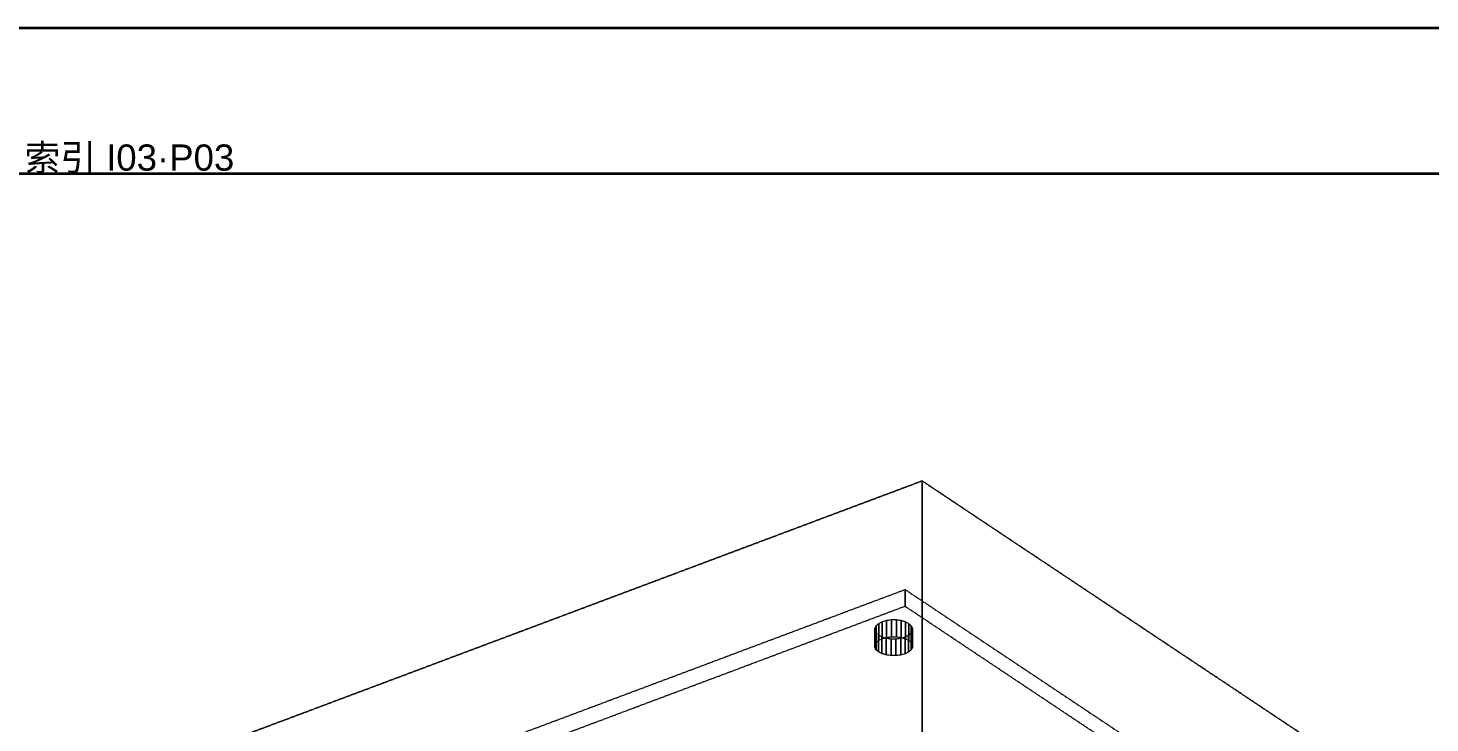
# Model space of a CAD drawing. Header units: millimetres. Extents: x 50 to 612415, y 2 to 4150.
# Drawn here: x 541977 to 543904, y 3195 to 4150 of the extents above; entities that cross this region are included whole.
import ezdxf

# ---------------------------------------------------------------- set-up
doc = ezdxf.new("R2010")
doc.units = ezdxf.units.MM
doc.linetypes.add('DASHED', pattern=[1.524, 1.27, -0.254])
for name, color, linetype, lineweight in [('FRAME', 7, 'Continuous', 35), ('HIDDEN', 8, 'DASHED', 13), ('NOTE', 7, 'Continuous', 18)]:
    doc.layers.add(name, color=color, linetype=linetype, lineweight=lineweight)
doc.styles.add('CN', font='Arial Unicode.ttf')

msp = doc.modelspace()

# ---------------------------------------------------------------- linework, layer by layer
at = {"layer": 'FRAME'}
msp.add_line((540050, 3950), (545890, 3950), dxfattribs=at)
msp.add_lwpolyline([(540050, 50), (545890, 50), (545890, 4150), (540050, 4150)], close=True, dxfattribs=at)
at = {"layer": 'HIDDEN', "color": 35, "true_color": 0xa8732e}
for p, q in [((541120, 2745.481), (543205.714, 3527.624)), ((543205.714, 3527.624), (541120, 2745.481)), ((543205.714, 3527.624), (544770, 2484.767)), ((544770, 2484.767), (543205.714, 3527.624)), ((543205.714, 3527.624), (543205.714, 2737.376)), ((543205.714, 2737.376), (543205.714, 3527.624))]:
    msp.add_line(p, q, dxfattribs=at)
at = {"layer": 'HIDDEN', "color": 253, "true_color": 0xaab5af}
for p, q in [((541284.25, 2666.578), (543182.25, 3378.328)), ((541284.25, 2666.578), (543182.25, 3378.328)), ((543182.25, 3378.328), (544605.75, 2429.328)), ((543182.25, 3355.185), (543182.25, 3378.328)), ((543182.25, 3378.328), (544605.75, 2429.328)), ((543182.25, 3378.328), (543182.25, 3355.185)), ((543182.25, 3355.185), (541284.25, 2643.435)), ((543182.25, 3355.185), (541284.25, 2643.435)), ((544605.75, 2406.185), (543182.25, 3355.185)), ((544605.75, 2406.185), (543182.25, 3355.185)), ((543150.964, 3334.007), (543146.099, 3331.627)), ((543150.964, 3334.007), (543146.099, 3331.627)), ((543156.896, 3335.676), (543150.964, 3334.007)), ((543156.896, 3335.676), (543150.964, 3334.007)), ((543150.964, 3310.864), (543150.964, 3334.007)), ((543150.964, 3334.007), (543150.964, 3310.864)), ((543163.489, 3336.52), (543156.896, 3335.676)), ((543163.489, 3336.52), (543156.896, 3335.676)), ((543156.896, 3312.533), (543156.896, 3335.676)), ((543156.896, 3335.676), (543156.896, 3312.533)), ((543163.489, 3313.377), (543163.489, 3336.52)), ((543170.294, 3336.483), (543163.489, 3336.52)), ((543163.489, 3336.52), (543163.489, 3313.377)), ((543170.294, 3336.483), (543163.489, 3336.52)), ((543176.849, 3335.566), (543170.294, 3336.483)), ((543170.294, 3336.483), (543170.294, 3313.34)), ((543170.294, 3313.34), (543170.294, 3336.483)), ((543176.849, 3335.566), (543170.294, 3336.483)), ((543182.705, 3333.832), (543176.849, 3335.566)), ((543176.849, 3335.566), (543176.849, 3312.423)), ((543176.849, 3312.423), (543176.849, 3335.566)), ((543182.705, 3333.832), (543176.849, 3335.566)), ((543187.464, 3331.399), (543182.705, 3333.832)), ((543182.705, 3333.832), (543182.705, 3310.689)), ((543182.705, 3310.689), (543182.705, 3333.832)), ((543187.464, 3331.399), (543182.705, 3333.832)), ((543140.798, 3325.422), (543140.723, 3322.019)), ((543140.798, 3325.422), (543140.723, 3322.019)), ((543140.723, 3322.019), (543142.412, 3318.722)), ((543140.723, 3298.876), (543140.723, 3322.019)), ((543140.723, 3322.019), (543142.412, 3318.722)), ((543140.723, 3322.019), (543140.723, 3298.876)), ((543142.631, 3328.699), (543140.798, 3325.422)), ((543142.631, 3328.699), (543140.798, 3325.422)), ((543140.798, 3302.279), (543140.798, 3325.422)), ((543140.798, 3325.422), (543140.798, 3302.279)), ((543142.412, 3318.722), (543145.75, 3315.757)), ((543142.412, 3295.579), (543142.412, 3318.722)), ((543142.412, 3318.722), (543145.75, 3315.757)), ((543142.412, 3318.722), (543142.412, 3295.579)), ((543146.099, 3331.627), (543142.631, 3328.699)), ((543146.099, 3331.627), (543142.631, 3328.699)), ((543142.631, 3305.556), (543142.631, 3328.699)), ((543142.631, 3328.699), (543142.631, 3305.556)), ((543145.75, 3315.757), (543150.509, 3313.324)), ((543145.75, 3292.614), (543145.75, 3315.757)), ((543145.75, 3315.757), (543150.509, 3313.324)), ((543145.75, 3315.757), (543145.75, 3292.614)), ((543146.099, 3308.484), (543146.099, 3331.627)), ((543146.099, 3331.627), (543146.099, 3308.484)), ((543182.25, 3313.149), (543187.115, 3315.529)), ((543182.25, 3313.149), (543187.115, 3315.529)), ((543187.115, 3315.529), (543190.583, 3318.457)), ((543187.115, 3315.529), (543190.583, 3318.457)), ((543187.115, 3315.529), (543187.115, 3292.386)), ((543187.115, 3292.386), (543187.115, 3315.529)), ((543190.802, 3328.434), (543187.464, 3331.399)), ((543190.802, 3328.434), (543187.464, 3331.399)), ((543187.464, 3331.399), (543187.464, 3308.256)), ((543187.464, 3308.256), (543187.464, 3331.399)), ((543190.583, 3318.457), (543192.416, 3321.734)), ((543190.583, 3318.457), (543192.416, 3321.734)), ((543190.583, 3318.457), (543190.583, 3295.314)), ((543190.583, 3295.314), (543190.583, 3318.457)), ((543192.491, 3325.137), (543190.802, 3328.434)), ((543192.491, 3325.137), (543190.802, 3328.434)), ((543190.802, 3328.434), (543190.802, 3305.291)), ((543190.802, 3305.291), (543190.802, 3328.434)), ((543192.416, 3321.734), (543192.491, 3325.137)), ((543192.416, 3321.734), (543192.491, 3325.137)), ((543192.416, 3321.734), (543192.416, 3298.591)), ((543192.416, 3298.591), (543192.416, 3321.734)), ((543192.491, 3325.137), (543192.491, 3301.994)), ((543192.491, 3301.994), (543192.491, 3325.137)), ((543140.723, 3298.876), (543140.798, 3302.279)), ((543140.723, 3298.876), (543140.798, 3302.279)), ((543142.412, 3295.579), (543140.723, 3298.876)), ((543142.412, 3295.579), (543140.723, 3298.876)), ((543140.798, 3302.279), (543142.631, 3305.556)), ((543140.798, 3302.279), (543142.631, 3305.556)), ((543145.75, 3292.614), (543142.412, 3295.579)), ((543145.75, 3292.614), (543142.412, 3295.579)), ((543142.631, 3305.556), (543146.099, 3308.484)), ((543142.631, 3305.556), (543146.099, 3308.484)), ((543146.099, 3308.484), (543150.964, 3310.864)), ((543146.099, 3308.484), (543150.964, 3310.864)), ((543150.509, 3313.324), (543156.366, 3311.59)), ((543150.509, 3290.181), (543150.509, 3313.324)), ((543150.509, 3313.324), (543156.366, 3311.59)), ((543150.509, 3313.324), (543150.509, 3290.181)), ((543150.964, 3310.864), (543156.896, 3312.533)), ((543150.964, 3310.864), (543156.896, 3312.533)), ((543156.366, 3311.59), (543162.92, 3310.673)), ((543156.366, 3288.447), (543156.366, 3311.59)), ((543156.366, 3311.59), (543162.92, 3310.673)), ((543156.366, 3311.59), (543156.366, 3288.447)), ((543156.896, 3312.533), (543163.489, 3313.377)), ((543156.896, 3312.533), (543163.489, 3313.377)), ((543162.92, 3310.673), (543169.726, 3310.636)), ((543162.92, 3287.53), (543162.92, 3310.673)), ((543162.92, 3310.673), (543169.726, 3310.636)), ((543162.92, 3310.673), (543162.92, 3287.53)), ((543163.489, 3313.377), (543170.294, 3313.34)), ((543163.489, 3313.377), (543170.294, 3313.34)), ((543169.726, 3310.636), (543176.319, 3311.48)), ((543169.726, 3310.636), (543176.319, 3311.48)), ((543169.726, 3310.636), (543169.726, 3287.493)), ((543169.726, 3287.493), (543169.726, 3310.636)), ((543170.294, 3313.34), (543176.849, 3312.423)), ((543170.294, 3313.34), (543176.849, 3312.423)), ((543176.319, 3311.48), (543182.25, 3313.149)), ((543176.319, 3311.48), (543182.25, 3313.149)), ((543176.319, 3311.48), (543176.319, 3288.337)), ((543176.319, 3288.337), (543176.319, 3311.48)), ((543176.849, 3312.423), (543182.705, 3310.689)), ((543176.849, 3312.423), (543182.705, 3310.689)), ((543182.25, 3313.149), (543182.25, 3290.006)), ((543182.25, 3290.006), (543182.25, 3313.149)), ((543182.705, 3310.689), (543187.464, 3308.256)), ((543182.705, 3310.689), (543187.464, 3308.256)), ((543190.583, 3295.314), (543187.115, 3292.386)), ((543190.583, 3295.314), (543187.115, 3292.386)), ((543187.464, 3308.256), (543190.802, 3305.291)), ((543187.464, 3308.256), (543190.802, 3305.291)), ((543192.416, 3298.591), (543190.583, 3295.314)), ((543192.416, 3298.591), (543190.583, 3295.314)), ((543190.802, 3305.291), (543192.491, 3301.994)), ((543190.802, 3305.291), (543192.491, 3301.994)), ((543192.491, 3301.994), (543192.416, 3298.591)), ((543192.491, 3301.994), (543192.416, 3298.591)), ((543150.509, 3290.181), (543145.75, 3292.614)), ((543150.509, 3290.181), (543145.75, 3292.614)), ((543156.366, 3288.447), (543150.509, 3290.181)), ((543156.366, 3288.447), (543150.509, 3290.181)), ((543162.92, 3287.53), (543156.366, 3288.447)), ((543162.92, 3287.53), (543156.366, 3288.447)), ((543169.726, 3287.493), (543162.92, 3287.53)), ((543169.726, 3287.493), (543162.92, 3287.53)), ((543176.319, 3288.337), (543169.726, 3287.493)), ((543176.319, 3288.337), (543169.726, 3287.493)), ((543182.25, 3290.006), (543176.319, 3288.337)), ((543182.25, 3290.006), (543176.319, 3288.337)), ((543187.115, 3292.386), (543182.25, 3290.006)), ((543187.115, 3292.386), (543182.25, 3290.006))]:
    msp.add_line(p, q, dxfattribs=at)

# ---------------------------------------------------------------- texts
at = {"layer": 'NOTE', "insert": (540120, 3990), "char_height": 36, "width": 5700, "attachment_point": 1, "style": 'CN'}
msp.add_mtext('本页件 E06/E07/E11/E12 等    |    装配 A01·P04    |    三维 V06·P11 / V08·P13    |    索引 I03·P03', dxfattribs=at)

doc.saveas('drawing.dxf')
